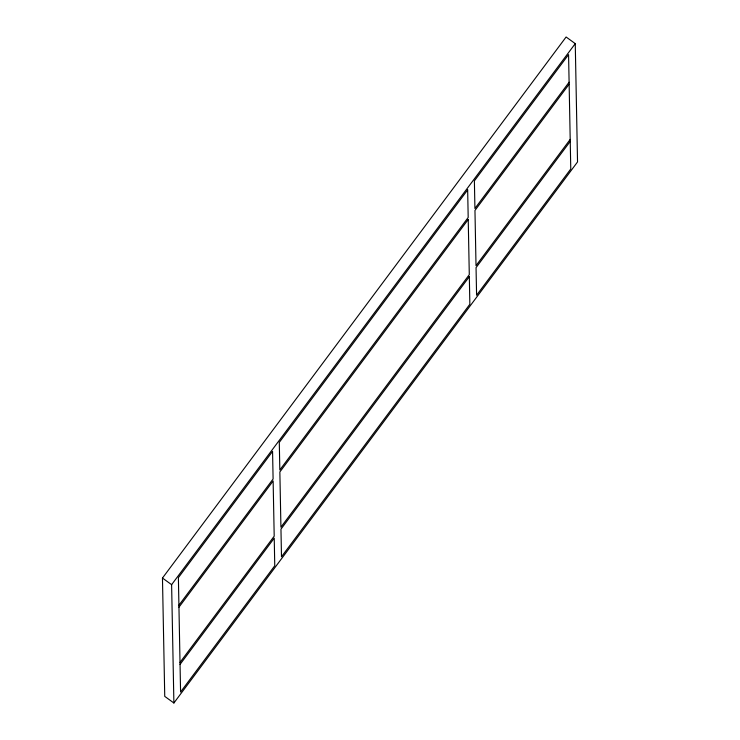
<?xml version="1.0" encoding="UTF-8"?>
<svg xmlns="http://www.w3.org/2000/svg" width="740" height="740" viewBox="0 0 740 740"><rect width="100%" height="100%" fill="white"/><g stroke="black" fill="none" stroke-linecap="round" stroke-linejoin="round"><path stroke-width="1.11" d="M162.467 578.051L566.109 37L575.258 43.623L577.533 161.949L173.891 703L164.743 696.377L162.467 578.051L171.615 584.674L173.891 703M171.615 584.674L575.258 43.623M178.913 605.237L273.097 478.993L272.57 451.382L178.386 577.626L180.579 692.011L274.762 565.767L274.235 538.156L180.051 664.4M569.106 82.223L474.923 208.467L474.386 180.856L568.57 54.612L570.771 168.988L476.588 295.242L476.051 267.63L570.235 141.386M178.951 607.207L273.134 480.963L274.198 536.186L180.014 662.43M569.143 84.194L474.96 210.438L476.014 265.66L570.198 139.407M467.661 189.875L279.295 442.363L279.822 469.974L468.189 217.486L467.661 189.875M468.226 219.456L279.859 471.944L280.923 527.167L469.289 274.67L468.226 219.456M469.327 276.649L280.96 529.137L281.487 556.748L469.854 304.26L469.327 276.649"/></g></svg>
